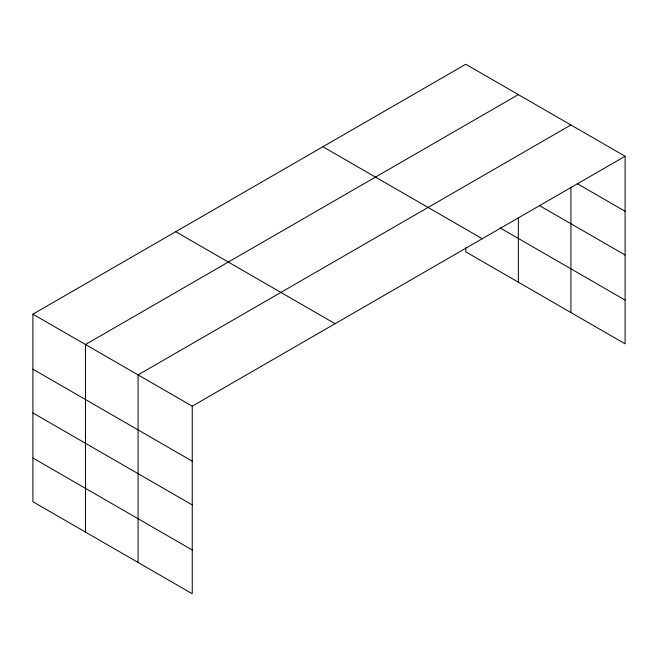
<?xml version="1.0" encoding="UTF-8"?>
<svg xmlns="http://www.w3.org/2000/svg" width="658" height="658" viewBox="0 0 658 658"><rect width="100%" height="100%" fill="white"/><g stroke="black" fill="none" stroke-linecap="round" stroke-linejoin="round"><path stroke-width="0.99" d="M625.1 156.259L465.757 64.262L32.9 314.17L32.9 501.741L192.243 593.738L192.243 406.167L625.1 156.259L625.1 343.83L465.757 251.833L465.757 247.77M518.34 94.62L85.482 344.529L85.482 532.1M570.922 124.979L138.065 374.887L138.065 562.458M577.14 183.582L625.1 211.267M539.371 205.518L625.1 255.016M499.94 227.824L625.1 300.089M322.913 146.734L482.256 238.722M175.744 231.698L335.087 323.695M32.9 314.17L192.243 406.167M32.9 369.179L192.243 461.176M32.9 412.928L192.243 504.925M32.9 458.001L192.243 549.998M570.922 187.111L570.922 312.55M518.34 217.963L518.34 282.192"/></g></svg>
